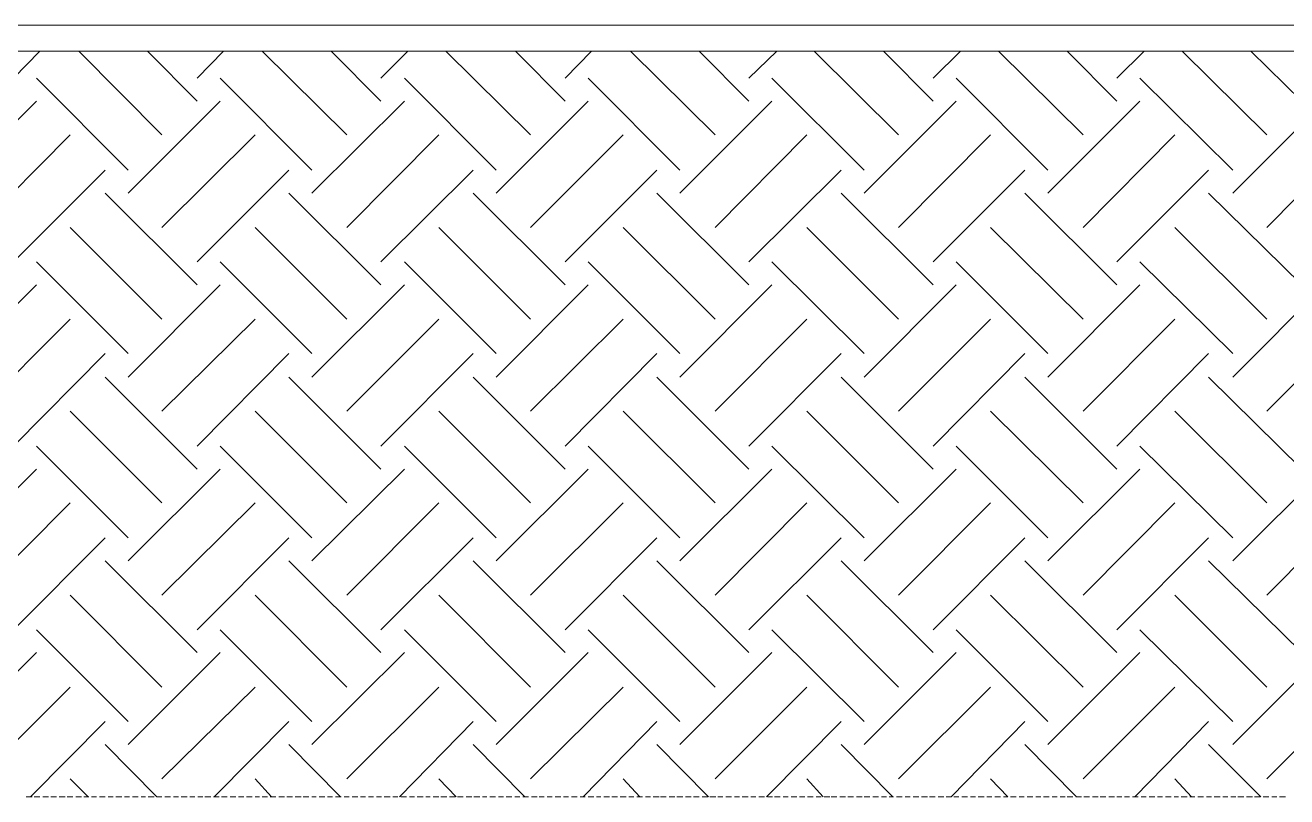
# Model space of a CAD drawing. Header units: millimetres. Extents: x 2928 to 3112, y 1220 to 1280.
# Drawn here: x 3078.546 to 3081.455, y 1263.707 to 1265.487 of the extents above; entities that cross this region are included whole.
import ezdxf

# ---------------------------------------------------------------- set-up
doc = ezdxf.new("R2010")
doc.units = ezdxf.units.MM

msp = doc.modelspace()

# ---------------------------------------------------------------- linework, layer by layer
at = {"color": 7, "linetype": 'Continuous', "lineweight": 9, "true_color": 0x000007}
for points in [[(3075.70038, 1265.48679), (3088.13176, 1265.48679), (3088.13176, 1265.48679)], [(3075.70038, 1265.42724), (3088.13176, 1265.42724), (3088.13176, 1265.42724)]]:
    msp.add_lwpolyline(points, dxfattribs=at)
at = {"color": 9, "linetype": 'Continuous', "lineweight": 13, "true_color": 0xbababa}
for points in [[(3078.51878, 1265.36439), (3078.57998, 1265.42724), (3078.57998, 1265.42724)], [(3078.86116, 1265.23373), (3078.66929, 1265.42724), (3078.66929, 1265.42724)], [(3078.9422, 1265.31146), (3078.82808, 1265.42724), (3078.82808, 1265.42724)], [(3078.9422, 1265.36439), (3079.0034, 1265.42724), (3079.0034, 1265.42724)], [(3079.28788, 1265.23373), (3079.09271, 1265.42724), (3079.09271, 1265.42724)], [(3079.36562, 1265.31146), (3079.2515, 1265.42724), (3079.2515, 1265.42724)], [(3079.36562, 1265.36439), (3079.42847, 1265.42724), (3079.42847, 1265.42724)], [(3079.71131, 1265.23373), (3079.51613, 1265.42724), (3079.51613, 1265.42724)], [(3079.7907, 1265.31146), (3079.67657, 1265.42724), (3079.67657, 1265.42724)], [(3079.7907, 1265.36439), (3079.85189, 1265.42724), (3079.85189, 1265.42724)], [(3080.13638, 1265.23373), (3079.94121, 1265.42724), (3079.94121, 1265.42724)], [(3080.21412, 1265.31146), (3080.09999, 1265.42724), (3080.09999, 1265.42724)], [(3080.21412, 1265.36439), (3080.27862, 1265.42724), (3080.27862, 1265.42724)], [(3080.5598, 1265.23373), (3080.36463, 1265.42724), (3080.36463, 1265.42724)], [(3080.63919, 1265.31146), (3080.52507, 1265.42724), (3080.52507, 1265.42724)], [(3080.63919, 1265.36439), (3080.70204, 1265.42724), (3080.70204, 1265.42724)], [(3080.98488, 1265.23373), (3080.78971, 1265.42724), (3080.78971, 1265.42724)], [(3081.06261, 1265.31146), (3080.94849, 1265.42724), (3080.94849, 1265.42724)], [(3081.06261, 1265.36439), (3081.12547, 1265.42724), (3081.12547, 1265.42724)], [(3081.4083, 1265.23373), (3081.21313, 1265.42724), (3081.21313, 1265.42724)], [(3081.48934, 1265.31146), (3081.37191, 1265.42724), (3081.37191, 1265.42724)], [(3078.78342, 1265.15268), (3078.57171, 1265.36439), (3078.57171, 1265.36439)], [(3079.20684, 1265.15268), (3078.99513, 1265.36439), (3078.99513, 1265.36439)], [(3079.63191, 1265.15268), (3079.4202, 1265.36439), (3079.4202, 1265.36439)], [(3080.05533, 1265.15268), (3079.84362, 1265.36439), (3079.84362, 1265.36439)], [(3080.48041, 1265.15268), (3080.26705, 1265.36439), (3080.26705, 1265.36439)], [(3080.90383, 1265.15268), (3080.69212, 1265.36439), (3080.69212, 1265.36439)], [(3081.33056, 1265.15268), (3081.11554, 1265.36439), (3081.11554, 1265.36439)], [(3078.35834, 1265.09975), (3078.57171, 1265.31146), (3078.57171, 1265.31146)], [(3078.78342, 1265.09975), (3078.99513, 1265.31146), (3078.99513, 1265.31146)], [(3079.20684, 1265.09975), (3079.4202, 1265.31146), (3079.4202, 1265.31146)], [(3079.63191, 1265.09975), (3079.84362, 1265.31146), (3079.84362, 1265.31146)], [(3080.05533, 1265.09975), (3080.26705, 1265.31146), (3080.26705, 1265.31146)], [(3080.48041, 1265.09975), (3080.69212, 1265.31146), (3080.69212, 1265.31146)], [(3080.90383, 1265.09975), (3081.11554, 1265.31146), (3081.11554, 1265.31146)], [(3081.33056, 1265.09975), (3081.54227, 1265.31146), (3081.54227, 1265.31146)], [(3078.43773, 1265.02036), (3078.64944, 1265.23373), (3078.64944, 1265.23373)], [(3078.86116, 1265.02036), (3079.07617, 1265.23373), (3079.07617, 1265.23373)], [(3079.28788, 1265.02036), (3079.49959, 1265.23373), (3079.49959, 1265.23373)], [(3079.71131, 1265.02036), (3079.92467, 1265.23373), (3079.92467, 1265.23373)], [(3080.13638, 1265.02036), (3080.34809, 1265.23373), (3080.34809, 1265.23373)], [(3080.5598, 1265.02036), (3080.77151, 1265.23373), (3080.77151, 1265.23373)], [(3080.98488, 1265.02036), (3081.19659, 1265.23373), (3081.19659, 1265.23373)], [(3081.4083, 1265.02036), (3081.62001, 1265.23373), (3081.62001, 1265.23373)], [(3078.51878, 1264.94097), (3078.73049, 1265.15268), (3078.73049, 1265.15268)], [(3078.9422, 1264.94097), (3079.15391, 1265.15268), (3079.15391, 1265.15268)], [(3079.36562, 1264.94097), (3079.57899, 1265.15268), (3079.57899, 1265.15268)], [(3079.7907, 1264.94097), (3080.00241, 1265.15268), (3080.00241, 1265.15268)], [(3080.21412, 1264.94097), (3080.42748, 1265.15268), (3080.42748, 1265.15268)], [(3080.63919, 1264.94097), (3080.8509, 1265.15268), (3080.8509, 1265.15268)], [(3081.06261, 1264.94097), (3081.27432, 1265.15268), (3081.27432, 1265.15268)], [(3078.9422, 1264.88804), (3078.73049, 1265.09975), (3078.73049, 1265.09975)], [(3079.36562, 1264.88804), (3079.15391, 1265.09975), (3079.15391, 1265.09975)], [(3079.7907, 1264.88804), (3079.57899, 1265.09975), (3079.57899, 1265.09975)], [(3080.21412, 1264.88804), (3080.00241, 1265.09975), (3080.00241, 1265.09975)], [(3080.63919, 1264.88804), (3080.42748, 1265.09975), (3080.42748, 1265.09975)], [(3081.06261, 1264.88804), (3080.8509, 1265.09975), (3080.8509, 1265.09975)], [(3081.48934, 1264.88804), (3081.27432, 1265.09975), (3081.27432, 1265.09975)], [(3078.86116, 1264.80865), (3078.64944, 1265.02036), (3078.64944, 1265.02036)], [(3079.28788, 1264.80865), (3079.07617, 1265.02036), (3079.07617, 1265.02036)], [(3079.71131, 1264.80865), (3079.49959, 1265.02036), (3079.49959, 1265.02036)], [(3080.13638, 1264.80865), (3079.92467, 1265.02036), (3079.92467, 1265.02036)], [(3080.5598, 1264.80865), (3080.34809, 1265.02036), (3080.34809, 1265.02036)], [(3080.98488, 1264.80865), (3080.77151, 1265.02036), (3080.77151, 1265.02036)], [(3081.4083, 1264.80865), (3081.19659, 1265.02036), (3081.19659, 1265.02036)], [(3078.78342, 1264.72926), (3078.57171, 1264.94097), (3078.57171, 1264.94097)], [(3079.20684, 1264.72926), (3078.99513, 1264.94097), (3078.99513, 1264.94097)], [(3079.63191, 1264.72926), (3079.4202, 1264.94097), (3079.4202, 1264.94097)], [(3080.05533, 1264.72926), (3079.84362, 1264.94097), (3079.84362, 1264.94097)], [(3080.48041, 1264.72926), (3080.26705, 1264.94097), (3080.26705, 1264.94097)], [(3080.90383, 1264.72926), (3080.69212, 1264.94097), (3080.69212, 1264.94097)], [(3081.33056, 1264.72926), (3081.11554, 1264.94097), (3081.11554, 1264.94097)], [(3078.35834, 1264.67468), (3078.57171, 1264.88804), (3078.57171, 1264.88804)], [(3078.78342, 1264.67468), (3078.99513, 1264.88804), (3078.99513, 1264.88804)], [(3079.20684, 1264.67468), (3079.4202, 1264.88804), (3079.4202, 1264.88804)], [(3079.63191, 1264.67468), (3079.84362, 1264.88804), (3079.84362, 1264.88804)], [(3080.05533, 1264.67468), (3080.26705, 1264.88804), (3080.26705, 1264.88804)], [(3080.48041, 1264.67468), (3080.69212, 1264.88804), (3080.69212, 1264.88804)], [(3080.90383, 1264.67468), (3081.11554, 1264.88804), (3081.11554, 1264.88804)], [(3081.33056, 1264.67468), (3081.54227, 1264.88804), (3081.54227, 1264.88804)], [(3078.43773, 1264.59694), (3078.64944, 1264.80865), (3078.64944, 1264.80865)], [(3078.86116, 1264.59694), (3079.07617, 1264.80865), (3079.07617, 1264.80865)], [(3079.28788, 1264.59694), (3079.49959, 1264.80865), (3079.49959, 1264.80865)], [(3079.71131, 1264.59694), (3079.92467, 1264.80865), (3079.92467, 1264.80865)], [(3080.13638, 1264.59694), (3080.34809, 1264.80865), (3080.34809, 1264.80865)], [(3080.5598, 1264.59694), (3080.77151, 1264.80865), (3080.77151, 1264.80865)], [(3080.98488, 1264.59694), (3081.19659, 1264.80865), (3081.19659, 1264.80865)], [(3081.4083, 1264.59694), (3081.62001, 1264.80865), (3081.62001, 1264.80865)], [(3078.51878, 1264.51589), (3078.73049, 1264.72926), (3078.73049, 1264.72926)], [(3078.9422, 1264.51589), (3079.15391, 1264.72926), (3079.15391, 1264.72926)], [(3079.36562, 1264.51589), (3079.57899, 1264.72926), (3079.57899, 1264.72926)], [(3079.7907, 1264.51589), (3080.00241, 1264.72926), (3080.00241, 1264.72926)], [(3080.21412, 1264.51589), (3080.42748, 1264.72926), (3080.42748, 1264.72926)], [(3080.63919, 1264.51589), (3080.8509, 1264.72926), (3080.8509, 1264.72926)], [(3081.06261, 1264.51589), (3081.27432, 1264.72926), (3081.27432, 1264.72926)], [(3078.9422, 1264.46297), (3078.73049, 1264.67468), (3078.73049, 1264.67468)], [(3079.36562, 1264.46297), (3079.15391, 1264.67468), (3079.15391, 1264.67468)], [(3079.7907, 1264.46297), (3079.57899, 1264.67468), (3079.57899, 1264.67468)], [(3080.21412, 1264.46297), (3080.00241, 1264.67468), (3080.00241, 1264.67468)], [(3080.63919, 1264.46297), (3080.42748, 1264.67468), (3080.42748, 1264.67468)], [(3081.06261, 1264.46297), (3080.8509, 1264.67468), (3080.8509, 1264.67468)], [(3081.48934, 1264.46297), (3081.27432, 1264.67468), (3081.27432, 1264.67468)], [(3078.86116, 1264.38523), (3078.64944, 1264.59694), (3078.64944, 1264.59694)], [(3079.28788, 1264.38523), (3079.07617, 1264.59694), (3079.07617, 1264.59694)], [(3079.71131, 1264.38523), (3079.49959, 1264.59694), (3079.49959, 1264.59694)], [(3080.13638, 1264.38523), (3079.92467, 1264.59694), (3079.92467, 1264.59694)], [(3080.5598, 1264.38523), (3080.34809, 1264.59694), (3080.34809, 1264.59694)], [(3080.98488, 1264.38523), (3080.77151, 1264.59694), (3080.77151, 1264.59694)], [(3081.4083, 1264.38523), (3081.19659, 1264.59694), (3081.19659, 1264.59694)], [(3078.78342, 1264.30418), (3078.57171, 1264.51589), (3078.57171, 1264.51589)], [(3079.20684, 1264.30418), (3078.99513, 1264.51589), (3078.99513, 1264.51589)], [(3079.63191, 1264.30418), (3079.4202, 1264.51589), (3079.4202, 1264.51589)], [(3080.05533, 1264.30418), (3079.84362, 1264.51589), (3079.84362, 1264.51589)], [(3080.48041, 1264.30418), (3080.26705, 1264.51589), (3080.26705, 1264.51589)], [(3080.90383, 1264.30418), (3080.69212, 1264.51589), (3080.69212, 1264.51589)], [(3081.33056, 1264.30418), (3081.11554, 1264.51589), (3081.11554, 1264.51589)], [(3078.35834, 1264.25126), (3078.57171, 1264.46297), (3078.57171, 1264.46297)], [(3078.78342, 1264.25126), (3078.99513, 1264.46297), (3078.99513, 1264.46297)], [(3079.20684, 1264.25126), (3079.4202, 1264.46297), (3079.4202, 1264.46297)], [(3079.63191, 1264.25126), (3079.84362, 1264.46297), (3079.84362, 1264.46297)], [(3080.05533, 1264.25126), (3080.26705, 1264.46297), (3080.26705, 1264.46297)], [(3080.48041, 1264.25126), (3080.69212, 1264.46297), (3080.69212, 1264.46297)], [(3080.90383, 1264.25126), (3081.11554, 1264.46297), (3081.11554, 1264.46297)], [(3081.33056, 1264.25126), (3081.54227, 1264.46297), (3081.54227, 1264.46297)], [(3078.43773, 1264.17187), (3078.64944, 1264.38523), (3078.64944, 1264.38523)], [(3078.86116, 1264.17187), (3079.07617, 1264.38523), (3079.07617, 1264.38523)], [(3079.28788, 1264.17187), (3079.49959, 1264.38523), (3079.49959, 1264.38523)], [(3079.71131, 1264.17187), (3079.92467, 1264.38523), (3079.92467, 1264.38523)], [(3080.13638, 1264.17187), (3080.34809, 1264.38523), (3080.34809, 1264.38523)], [(3080.5598, 1264.17187), (3080.77151, 1264.38523), (3080.77151, 1264.38523)], [(3080.98488, 1264.17187), (3081.19659, 1264.38523), (3081.19659, 1264.38523)], [(3081.4083, 1264.17187), (3081.62001, 1264.38523), (3081.62001, 1264.38523)], [(3078.51878, 1264.09247), (3078.73049, 1264.30418), (3078.73049, 1264.30418)], [(3078.9422, 1264.09247), (3079.15391, 1264.30418), (3079.15391, 1264.30418)], [(3079.36562, 1264.09247), (3079.57899, 1264.30418), (3079.57899, 1264.30418)], [(3079.7907, 1264.09247), (3080.00241, 1264.30418), (3080.00241, 1264.30418)], [(3080.21412, 1264.09247), (3080.42748, 1264.30418), (3080.42748, 1264.30418)], [(3080.63919, 1264.09247), (3080.8509, 1264.30418), (3080.8509, 1264.30418)], [(3081.06261, 1264.09247), (3081.27432, 1264.30418), (3081.27432, 1264.30418)], [(3078.9422, 1264.03955), (3078.73049, 1264.25126), (3078.73049, 1264.25126)], [(3079.36562, 1264.03955), (3079.15391, 1264.25126), (3079.15391, 1264.25126)], [(3079.7907, 1264.03955), (3079.57899, 1264.25126), (3079.57899, 1264.25126)], [(3080.21412, 1264.03955), (3080.00241, 1264.25126), (3080.00241, 1264.25126)], [(3080.63919, 1264.03955), (3080.42748, 1264.25126), (3080.42748, 1264.25126)], [(3081.06261, 1264.03955), (3080.8509, 1264.25126), (3080.8509, 1264.25126)], [(3081.48934, 1264.03955), (3081.27432, 1264.25126), (3081.27432, 1264.25126)], [(3078.86116, 1263.96015), (3078.64944, 1264.17187), (3078.64944, 1264.17187)], [(3079.28788, 1263.96015), (3079.07617, 1264.17187), (3079.07617, 1264.17187)], [(3079.71131, 1263.96015), (3079.49959, 1264.17187), (3079.49959, 1264.17187)], [(3080.13638, 1263.96015), (3079.92467, 1264.17187), (3079.92467, 1264.17187)], [(3080.5598, 1263.96015), (3080.34809, 1264.17187), (3080.34809, 1264.17187)], [(3080.98488, 1263.96015), (3080.77151, 1264.17187), (3080.77151, 1264.17187)], [(3081.4083, 1263.96015), (3081.19659, 1264.17187), (3081.19659, 1264.17187)], [(3078.78342, 1263.88076), (3078.57171, 1264.09247), (3078.57171, 1264.09247)], [(3079.20684, 1263.88076), (3078.99513, 1264.09247), (3078.99513, 1264.09247)], [(3079.63191, 1263.88076), (3079.4202, 1264.09247), (3079.4202, 1264.09247)], [(3080.05533, 1263.88076), (3079.84362, 1264.09247), (3079.84362, 1264.09247)], [(3080.48041, 1263.88076), (3080.26705, 1264.09247), (3080.26705, 1264.09247)], [(3080.90383, 1263.88076), (3080.69212, 1264.09247), (3080.69212, 1264.09247)], [(3081.33056, 1263.88076), (3081.11554, 1264.09247), (3081.11554, 1264.09247)], [(3078.35834, 1263.82784), (3078.57171, 1264.03955), (3078.57171, 1264.03955)], [(3078.78342, 1263.82784), (3078.99513, 1264.03955), (3078.99513, 1264.03955)], [(3079.20684, 1263.82784), (3079.4202, 1264.03955), (3079.4202, 1264.03955)], [(3079.63191, 1263.82784), (3079.84362, 1264.03955), (3079.84362, 1264.03955)], [(3080.05533, 1263.82784), (3080.26705, 1264.03955), (3080.26705, 1264.03955)], [(3080.48041, 1263.82784), (3080.69212, 1264.03955), (3080.69212, 1264.03955)], [(3080.90383, 1263.82784), (3081.11554, 1264.03955), (3081.11554, 1264.03955)], [(3081.33056, 1263.82784), (3081.54227, 1264.03955), (3081.54227, 1264.03955)], [(3078.43773, 1263.74844), (3078.64944, 1263.96015), (3078.64944, 1263.96015)], [(3078.86116, 1263.74844), (3079.07617, 1263.96015), (3079.07617, 1263.96015)], [(3079.28788, 1263.74844), (3079.49959, 1263.96015), (3079.49959, 1263.96015)], [(3079.71131, 1263.74844), (3079.92467, 1263.96015), (3079.92467, 1263.96015)], [(3080.13638, 1263.74844), (3080.34809, 1263.96015), (3080.34809, 1263.96015)], [(3080.5598, 1263.74844), (3080.77151, 1263.96015), (3080.77151, 1263.96015)], [(3080.98488, 1263.74844), (3081.19659, 1263.96015), (3081.19659, 1263.96015)], [(3081.4083, 1263.74844), (3081.62001, 1263.96015), (3081.62001, 1263.96015)], [(3078.55848, 1263.70709), (3078.73049, 1263.88076), (3078.73049, 1263.88076)], [(3078.9819, 1263.70709), (3079.15391, 1263.88076), (3079.15391, 1263.88076)], [(3079.40863, 1263.70709), (3079.57899, 1263.88076), (3079.57899, 1263.88076)], [(3079.83205, 1263.70709), (3080.00241, 1263.88076), (3080.00241, 1263.88076)], [(3080.25547, 1263.70709), (3080.42748, 1263.88076), (3080.42748, 1263.88076)], [(3080.68054, 1263.70709), (3080.8509, 1263.88076), (3080.8509, 1263.88076)], [(3081.10396, 1263.70709), (3081.27432, 1263.88076), (3081.27432, 1263.88076)], [(3078.84958, 1263.70709), (3078.73049, 1263.82784), (3078.73049, 1263.82784)], [(3079.273, 1263.70709), (3079.15391, 1263.82784), (3079.15391, 1263.82784)], [(3079.69807, 1263.70709), (3079.57899, 1263.82784), (3079.57899, 1263.82784)], [(3080.12149, 1263.70709), (3080.00241, 1263.82784), (3080.00241, 1263.82784)], [(3080.54657, 1263.70709), (3080.42748, 1263.82784), (3080.42748, 1263.82784)], [(3080.96999, 1263.70709), (3080.8509, 1263.82784), (3080.8509, 1263.82784)], [(3081.39507, 1263.70709), (3081.27432, 1263.82784), (3081.27432, 1263.82784)], [(3078.69079, 1263.70709), (3078.64944, 1263.74844), (3078.64944, 1263.74844)], [(3079.11422, 1263.70709), (3079.07617, 1263.74844), (3079.07617, 1263.74844)], [(3079.53929, 1263.70709), (3079.49959, 1263.74844), (3079.49959, 1263.74844)], [(3079.96271, 1263.70709), (3079.92467, 1263.74844), (3079.92467, 1263.74844)], [(3080.38613, 1263.70709), (3080.34809, 1263.74844), (3080.34809, 1263.74844)], [(3080.81121, 1263.70709), (3080.77151, 1263.74844), (3080.77151, 1263.74844)], [(3081.23463, 1263.70709), (3081.19659, 1263.74844), (3081.19659, 1263.74844)]]:
    msp.add_lwpolyline(points, dxfattribs=at)
at = {"color": 252, "linetype": 'Continuous', "lineweight": 13, "true_color": 0x989898}
for points in [[(3078.54855, 1263.70709), (3078.56178, 1263.70709), (3078.56178, 1263.70709)], [(3078.56675, 1263.70709), (3078.57998, 1263.70709), (3078.57998, 1263.70709)], [(3078.58659, 1263.70709), (3078.59983, 1263.70709), (3078.59983, 1263.70709)], [(3078.60479, 1263.70709), (3078.61802, 1263.70709), (3078.61802, 1263.70709)], [(3078.62463, 1263.70709), (3078.63787, 1263.70709), (3078.63787, 1263.70709)], [(3078.64283, 1263.70709), (3078.65606, 1263.70709), (3078.65606, 1263.70709)], [(3078.66268, 1263.70709), (3078.67591, 1263.70709), (3078.67591, 1263.70709)], [(3078.68087, 1263.70709), (3078.69245, 1263.70709), (3078.69245, 1263.70709)], [(3078.69906, 1263.70709), (3078.71064, 1263.70709), (3078.71064, 1263.70709)], [(3078.71726, 1263.70709), (3078.73049, 1263.70709), (3078.73049, 1263.70709)], [(3078.73711, 1263.70709), (3078.74868, 1263.70709), (3078.74868, 1263.70709)], [(3078.7553, 1263.70709), (3078.76853, 1263.70709), (3078.76853, 1263.70709)], [(3078.77515, 1263.70709), (3078.78673, 1263.70709), (3078.78673, 1263.70709)], [(3078.79334, 1263.70709), (3078.80657, 1263.70709), (3078.80657, 1263.70709)], [(3078.81319, 1263.70709), (3078.82311, 1263.70709), (3078.82311, 1263.70709)], [(3078.82973, 1263.70709), (3078.84296, 1263.70709), (3078.84296, 1263.70709)], [(3078.84958, 1263.70709), (3078.86116, 1263.70709), (3078.86116, 1263.70709)], [(3078.86777, 1263.70709), (3078.881, 1263.70709), (3078.881, 1263.70709)], [(3078.88762, 1263.70709), (3078.8992, 1263.70709), (3078.8992, 1263.70709)], [(3078.90581, 1263.70709), (3078.91904, 1263.70709), (3078.91904, 1263.70709)], [(3078.92566, 1263.70709), (3078.93724, 1263.70709), (3078.93724, 1263.70709)], [(3078.94385, 1263.70709), (3078.95543, 1263.70709), (3078.95543, 1263.70709)], [(3078.96039, 1263.70709), (3078.97363, 1263.70709), (3078.97363, 1263.70709)], [(3078.98024, 1263.70709), (3078.99347, 1263.70709), (3078.99347, 1263.70709)], [(3078.99844, 1263.70709), (3079.01167, 1263.70709), (3079.01167, 1263.70709)], [(3079.01828, 1263.70709), (3079.03152, 1263.70709), (3079.03152, 1263.70709)], [(3079.03813, 1263.70709), (3079.04971, 1263.70709), (3079.04971, 1263.70709)], [(3079.05633, 1263.70709), (3079.06956, 1263.70709), (3079.06956, 1263.70709)], [(3079.07617, 1263.70709), (3079.0861, 1263.70709), (3079.0861, 1263.70709)], [(3079.09271, 1263.70709), (3079.10429, 1263.70709), (3079.10429, 1263.70709)], [(3079.11091, 1263.70709), (3079.12414, 1263.70709), (3079.12414, 1263.70709)], [(3079.13076, 1263.70709), (3079.14399, 1263.70709), (3079.14399, 1263.70709)], [(3079.14895, 1263.70709), (3079.16218, 1263.70709), (3079.16218, 1263.70709)], [(3079.1688, 1263.70709), (3079.18203, 1263.70709), (3079.18203, 1263.70709)], [(3079.18699, 1263.70709), (3079.20022, 1263.70709), (3079.20022, 1263.70709)], [(3079.20684, 1263.70709), (3079.21676, 1263.70709), (3079.21676, 1263.70709)], [(3079.22338, 1263.70709), (3079.23661, 1263.70709), (3079.23661, 1263.70709)], [(3079.24323, 1263.70709), (3079.2548, 1263.70709), (3079.2548, 1263.70709)], [(3079.26142, 1263.70709), (3079.27465, 1263.70709), (3079.27465, 1263.70709)], [(3079.28127, 1263.70709), (3079.29285, 1263.70709), (3079.29285, 1263.70709)], [(3079.29946, 1263.70709), (3079.31269, 1263.70709), (3079.31269, 1263.70709)], [(3079.31931, 1263.70709), (3079.33089, 1263.70709), (3079.33089, 1263.70709)], [(3079.3375, 1263.70709), (3079.34908, 1263.70709), (3079.34908, 1263.70709)], [(3079.3557, 1263.70709), (3079.36728, 1263.70709), (3079.36728, 1263.70709)], [(3079.37389, 1263.70709), (3079.38712, 1263.70709), (3079.38712, 1263.70709)], [(3079.39374, 1263.70709), (3079.40532, 1263.70709), (3079.40532, 1263.70709)], [(3079.41193, 1263.70709), (3079.42517, 1263.70709), (3079.42517, 1263.70709)], [(3079.43178, 1263.70709), (3079.44336, 1263.70709), (3079.44336, 1263.70709)], [(3079.44998, 1263.70709), (3079.46321, 1263.70709), (3079.46321, 1263.70709)], [(3079.46982, 1263.70709), (3079.47975, 1263.70709), (3079.47975, 1263.70709)], [(3079.48636, 1263.70709), (3079.49959, 1263.70709), (3079.49959, 1263.70709)], [(3079.50456, 1263.70709), (3079.51779, 1263.70709), (3079.51779, 1263.70709)], [(3079.5244, 1263.70709), (3079.53764, 1263.70709), (3079.53764, 1263.70709)], [(3079.5426, 1263.70709), (3079.55583, 1263.70709), (3079.55583, 1263.70709)], [(3079.56245, 1263.70709), (3079.57568, 1263.70709), (3079.57568, 1263.70709)], [(3079.58064, 1263.70709), (3079.59387, 1263.70709), (3079.59387, 1263.70709)], [(3079.60049, 1263.70709), (3079.61041, 1263.70709), (3079.61041, 1263.70709)], [(3079.61703, 1263.70709), (3079.63026, 1263.70709), (3079.63026, 1263.70709)], [(3079.63688, 1263.70709), (3079.64845, 1263.70709), (3079.64845, 1263.70709)], [(3079.65507, 1263.70709), (3079.6683, 1263.70709), (3079.6683, 1263.70709)], [(3079.67492, 1263.70709), (3079.6865, 1263.70709), (3079.6865, 1263.70709)], [(3079.69311, 1263.70709), (3079.70634, 1263.70709), (3079.70634, 1263.70709)], [(3079.71296, 1263.70709), (3079.72619, 1263.70709), (3079.72619, 1263.70709)], [(3079.73115, 1263.70709), (3079.74273, 1263.70709), (3079.74273, 1263.70709)], [(3079.74935, 1263.70709), (3079.76092, 1263.70709), (3079.76092, 1263.70709)], [(3079.76754, 1263.70709), (3079.78077, 1263.70709), (3079.78077, 1263.70709)], [(3079.78739, 1263.70709), (3079.79897, 1263.70709), (3079.79897, 1263.70709)], [(3079.80558, 1263.70709), (3079.81881, 1263.70709), (3079.81881, 1263.70709)], [(3079.82543, 1263.70709), (3079.83701, 1263.70709), (3079.83701, 1263.70709)], [(3079.84362, 1263.70709), (3079.85686, 1263.70709), (3079.85686, 1263.70709)], [(3079.86347, 1263.70709), (3079.8734, 1263.70709), (3079.8734, 1263.70709)], [(3079.88001, 1263.70709), (3079.89324, 1263.70709), (3079.89324, 1263.70709)], [(3079.89821, 1263.70709), (3079.91144, 1263.70709), (3079.91144, 1263.70709)], [(3079.91805, 1263.70709), (3079.93129, 1263.70709), (3079.93129, 1263.70709)], [(3079.9379, 1263.70709), (3079.94948, 1263.70709), (3079.94948, 1263.70709)], [(3079.9561, 1263.70709), (3079.96933, 1263.70709), (3079.96933, 1263.70709)], [(3079.97594, 1263.70709), (3079.98752, 1263.70709), (3079.98752, 1263.70709)], [(3079.99414, 1263.70709), (3080.00737, 1263.70709), (3080.00737, 1263.70709)], [(3080.01068, 1263.70709), (3080.02391, 1263.70709), (3080.02391, 1263.70709)], [(3080.03052, 1263.70709), (3080.04376, 1263.70709), (3080.04376, 1263.70709)], [(3080.04872, 1263.70709), (3080.06195, 1263.70709), (3080.06195, 1263.70709)], [(3080.06857, 1263.70709), (3080.0818, 1263.70709), (3080.0818, 1263.70709)], [(3080.08676, 1263.70709), (3080.09999, 1263.70709), (3080.09999, 1263.70709)], [(3080.10661, 1263.70709), (3080.11984, 1263.70709), (3080.11984, 1263.70709)], [(3080.1248, 1263.70709), (3080.13803, 1263.70709), (3080.13803, 1263.70709)], [(3080.143, 1263.70709), (3080.15457, 1263.70709), (3080.15457, 1263.70709)], [(3080.16119, 1263.70709), (3080.17442, 1263.70709), (3080.17442, 1263.70709)], [(3080.18104, 1263.70709), (3080.19262, 1263.70709), (3080.19262, 1263.70709)], [(3080.19923, 1263.70709), (3080.21246, 1263.70709), (3080.21246, 1263.70709)], [(3080.21908, 1263.70709), (3080.23066, 1263.70709), (3080.23066, 1263.70709)], [(3080.23727, 1263.70709), (3080.25051, 1263.70709), (3080.25051, 1263.70709)], [(3080.25712, 1263.70709), (3080.2687, 1263.70709), (3080.2687, 1263.70709)], [(3080.27366, 1263.70709), (3080.28689, 1263.70709), (3080.28689, 1263.70709)], [(3080.29351, 1263.70709), (3080.30509, 1263.70709), (3080.30509, 1263.70709)], [(3080.3117, 1263.70709), (3080.32493, 1263.70709), (3080.32493, 1263.70709)], [(3080.33155, 1263.70709), (3080.34313, 1263.70709), (3080.34313, 1263.70709)], [(3080.34974, 1263.70709), (3080.36298, 1263.70709), (3080.36298, 1263.70709)], [(3080.36959, 1263.70709), (3080.38117, 1263.70709), (3080.38117, 1263.70709)], [(3080.38779, 1263.70709), (3080.40102, 1263.70709), (3080.40102, 1263.70709)], [(3080.40433, 1263.70709), (3080.41756, 1263.70709), (3080.41756, 1263.70709)], [(3080.42417, 1263.70709), (3080.43741, 1263.70709), (3080.43741, 1263.70709)], [(3080.44237, 1263.70709), (3080.4556, 1263.70709), (3080.4556, 1263.70709)], [(3080.46222, 1263.70709), (3080.47545, 1263.70709), (3080.47545, 1263.70709)], [(3080.48041, 1263.70709), (3080.49364, 1263.70709), (3080.49364, 1263.70709)], [(3080.50026, 1263.70709), (3080.51349, 1263.70709), (3080.51349, 1263.70709)], [(3080.52011, 1263.70709), (3080.53168, 1263.70709), (3080.53168, 1263.70709)], [(3080.5383, 1263.70709), (3080.54822, 1263.70709), (3080.54822, 1263.70709)], [(3080.55484, 1263.70709), (3080.56807, 1263.70709), (3080.56807, 1263.70709)], [(3080.57469, 1263.70709), (3080.58627, 1263.70709), (3080.58627, 1263.70709)], [(3080.59288, 1263.70709), (3080.60611, 1263.70709), (3080.60611, 1263.70709)], [(3080.61273, 1263.70709), (3080.62596, 1263.70709), (3080.62596, 1263.70709)], [(3080.63092, 1263.70709), (3080.64415, 1263.70709), (3080.64415, 1263.70709)], [(3080.65077, 1263.70709), (3080.664, 1263.70709), (3080.664, 1263.70709)], [(3080.66896, 1263.70709), (3080.68054, 1263.70709), (3080.68054, 1263.70709)], [(3080.68716, 1263.70709), (3080.69874, 1263.70709), (3080.69874, 1263.70709)], [(3080.70535, 1263.70709), (3080.71858, 1263.70709), (3080.71858, 1263.70709)], [(3080.7252, 1263.70709), (3080.73678, 1263.70709), (3080.73678, 1263.70709)], [(3080.74339, 1263.70709), (3080.75663, 1263.70709), (3080.75663, 1263.70709)], [(3080.76324, 1263.70709), (3080.77482, 1263.70709), (3080.77482, 1263.70709)], [(3080.78144, 1263.70709), (3080.79467, 1263.70709), (3080.79467, 1263.70709)], [(3080.80128, 1263.70709), (3080.81121, 1263.70709), (3080.81121, 1263.70709)], [(3080.81782, 1263.70709), (3080.83106, 1263.70709), (3080.83106, 1263.70709)], [(3080.83767, 1263.70709), (3080.84925, 1263.70709), (3080.84925, 1263.70709)], [(3080.85587, 1263.70709), (3080.8691, 1263.70709), (3080.8691, 1263.70709)], [(3080.87571, 1263.70709), (3080.88729, 1263.70709), (3080.88729, 1263.70709)], [(3080.89391, 1263.70709), (3080.90714, 1263.70709), (3080.90714, 1263.70709)], [(3080.91375, 1263.70709), (3080.92533, 1263.70709), (3080.92533, 1263.70709)], [(3080.93195, 1263.70709), (3080.94353, 1263.70709), (3080.94353, 1263.70709)], [(3080.94849, 1263.70709), (3080.96172, 1263.70709), (3080.96172, 1263.70709)], [(3080.96834, 1263.70709), (3080.98157, 1263.70709), (3080.98157, 1263.70709)], [(3080.98653, 1263.70709), (3080.99976, 1263.70709), (3080.99976, 1263.70709)], [(3081.00638, 1263.70709), (3081.01961, 1263.70709), (3081.01961, 1263.70709)], [(3081.02457, 1263.70709), (3081.0378, 1263.70709), (3081.0378, 1263.70709)], [(3081.04442, 1263.70709), (3081.05765, 1263.70709), (3081.05765, 1263.70709)], [(3081.06261, 1263.70709), (3081.07419, 1263.70709), (3081.07419, 1263.70709)], [(3081.08081, 1263.70709), (3081.09239, 1263.70709), (3081.09239, 1263.70709)], [(3081.099, 1263.70709), (3081.11223, 1263.70709), (3081.11223, 1263.70709)], [(3081.11885, 1263.70709), (3081.13043, 1263.70709), (3081.13043, 1263.70709)], [(3081.13704, 1263.70709), (3081.15028, 1263.70709), (3081.15028, 1263.70709)], [(3081.15689, 1263.70709), (3081.16847, 1263.70709), (3081.16847, 1263.70709)], [(3081.17508, 1263.70709), (3081.18832, 1263.70709), (3081.18832, 1263.70709)], [(3081.19493, 1263.70709), (3081.20486, 1263.70709), (3081.20486, 1263.70709)], [(3081.21147, 1263.70709), (3081.2247, 1263.70709), (3081.2247, 1263.70709)], [(3081.23132, 1263.70709), (3081.2429, 1263.70709), (3081.2429, 1263.70709)], [(3081.24951, 1263.70709), (3081.26275, 1263.70709), (3081.26275, 1263.70709)], [(3081.26936, 1263.70709), (3081.28094, 1263.70709), (3081.28094, 1263.70709)], [(3081.28756, 1263.70709), (3081.30079, 1263.70709), (3081.30079, 1263.70709)], [(3081.3074, 1263.70709), (3081.31898, 1263.70709), (3081.31898, 1263.70709)], [(3081.3256, 1263.70709), (3081.33718, 1263.70709), (3081.33718, 1263.70709)], [(3081.34214, 1263.70709), (3081.35537, 1263.70709), (3081.35537, 1263.70709)], [(3081.36199, 1263.70709), (3081.37522, 1263.70709), (3081.37522, 1263.70709)], [(3081.38018, 1263.70709), (3081.39341, 1263.70709), (3081.39341, 1263.70709)], [(3081.40003, 1263.70709), (3081.41326, 1263.70709), (3081.41326, 1263.70709)], [(3081.41988, 1263.70709), (3081.43145, 1263.70709), (3081.43145, 1263.70709)], [(3081.43807, 1263.70709), (3081.4513, 1263.70709), (3081.4513, 1263.70709)]]:
    msp.add_lwpolyline(points, dxfattribs=at)

doc.saveas('drawing.dxf')
